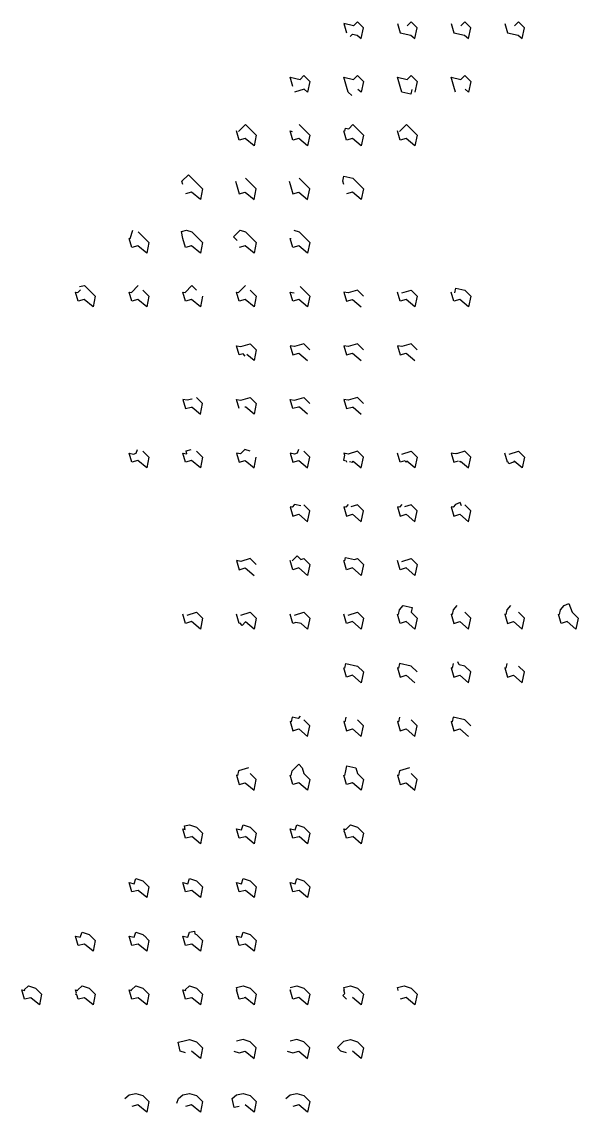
# Model space of a CAD drawing. Header units: inches. Extents: x -12292079.407 to -12292079.373, y 116895049.277 to 116895049.734.
# Drawn here: x -12292079.3913 to -12292079.38405, y 116895049.32 to 116895049.33419 of the extents above; entities that cross this region are included whole.
import ezdxf

# ---------------------------------------------------------------- set-up
doc = ezdxf.new("R2010")
doc.units = ezdxf.units.IN
doc.header["$MEASUREMENT"] = 0

msp = doc.modelspace()

# ---------------------------------------------------------------- linework, layer by layer
for points in [[(-12292079.38702, 116895049.334004), (-12292079.38699, 116895049.334034), (-12292079.386927, 116895049.334021), (-12292079.386875, 116895049.333977), (-12292079.386845, 116895049.334116), (-12292079.386923, 116895049.334194), (-12292079.386974, 116895049.334144), (-12292079.387103, 116895049.334171), (-12292079.387067, 116895049.33405)], [(-12292079.386999, 116895049.333233), (-12292079.387046, 116895049.333279), (-12292079.387067, 116895049.333351), (-12292079.387103, 116895049.333472), (-12292079.386974, 116895049.333445), (-12292079.386923, 116895049.333495), (-12292079.386845, 116895049.333417), (-12292079.386875, 116895049.333277), (-12292079.386918, 116895049.333314)], [(-12292079.386216, 116895049.333312), (-12292079.386228, 116895049.333254), (-12292079.386347, 116895049.333279), (-12292079.386368, 116895049.333351), (-12292079.386404, 116895049.333472), (-12292079.386275, 116895049.333445), (-12292079.386224, 116895049.333495), (-12292079.386146, 116895049.333417), (-12292079.386176, 116895049.333277)], [(-12292079.38709, 116895049.33277), (-12292079.387081, 116895049.33281), (-12292079.387039, 116895049.332801), (-12292079.386984, 116895049.332857), (-12292079.386923, 116895049.332796), (-12292079.386845, 116895049.332719), (-12292079.386875, 116895049.332579), (-12292079.386989, 116895049.332676), (-12292079.387067, 116895049.332652), (-12292079.387103, 116895049.332773)], [(-12292079.3892, 116895049.332074), (-12292079.389213, 116895049.332118), (-12292079.389127, 116895049.332204), (-12292079.389081, 116895049.332158), (-12292079.38902, 116895049.332098), (-12292079.388942, 116895049.33202), (-12292079.388971, 116895049.33188), (-12292079.389086, 116895049.331977), (-12292079.389164, 116895049.331953)], [(-12292079.387103, 116895049.332074), (-12292079.387116, 116895049.332118), (-12292079.387103, 116895049.332183), (-12292079.386984, 116895049.332158), (-12292079.386923, 116895049.332098), (-12292079.386845, 116895049.33202), (-12292079.386875, 116895049.33188), (-12292079.386989, 116895049.331977), (-12292079.387067, 116895049.331953)], [(-12292079.389197, 116895049.331374), (-12292079.389217, 116895049.331466), (-12292079.389153, 116895049.33148), (-12292079.389081, 116895049.331459), (-12292079.38902, 116895049.331399), (-12292079.388942, 116895049.331321), (-12292079.388971, 116895049.331181), (-12292079.389086, 116895049.331278), (-12292079.389164, 116895049.331254), (-12292079.3892, 116895049.331375)], [(-12292079.388493, 116895049.331347), (-12292079.388539, 116895049.331394), (-12292079.388454, 116895049.33148), (-12292079.388382, 116895049.331459), (-12292079.388321, 116895049.331399), (-12292079.388243, 116895049.331321), (-12292079.388272, 116895049.331181), (-12292079.388387, 116895049.331278), (-12292079.388465, 116895049.331254)], [(-12292079.390543, 116895049.330746), (-12292079.390479, 116895049.33076), (-12292079.390418, 116895049.3307), (-12292079.39034, 116895049.330622), (-12292079.390369, 116895049.330482), (-12292079.390483, 116895049.330579), (-12292079.390562, 116895049.330555), (-12292079.390598, 116895049.330676), (-12292079.390568, 116895049.33067), (-12292079.390534, 116895049.330704)], [(-12292079.387669, 116895049.330746), (-12292079.387622, 116895049.3307), (-12292079.387544, 116895049.330622), (-12292079.387574, 116895049.330482), (-12292079.387688, 116895049.330579), (-12292079.387766, 116895049.330555), (-12292079.387802, 116895049.330676), (-12292079.38775, 116895049.330665)], [(-12292079.385657, 116895049.330666), (-12292079.385644, 116895049.330725), (-12292079.385526, 116895049.3307), (-12292079.385447, 116895049.330622), (-12292079.385477, 116895049.330482), (-12292079.385591, 116895049.330579), (-12292079.385669, 116895049.330555), (-12292079.385705, 116895049.330676)], [(-12292079.388386, 116895049.329843), (-12292079.388414, 116895049.329872), (-12292079.388465, 116895049.329857), (-12292079.388501, 116895049.329977), (-12292079.388442, 116895049.329965), (-12292079.388321, 116895049.330001), (-12292079.388243, 116895049.329923), (-12292079.388272, 116895049.329783), (-12292079.388366, 116895049.329862)], [(-12292079.389085, 116895049.329288), (-12292079.389084, 116895049.329283), (-12292079.389141, 116895049.329266), (-12292079.3892, 116895049.329278), (-12292079.389164, 116895049.329158), (-12292079.389092, 116895049.329179), (-12292079.389078, 116895049.329175), (-12292079.388971, 116895049.329084), (-12292079.388942, 116895049.329224), (-12292079.38902, 116895049.329302)], [(-12292079.38902, 116895049.328603), (-12292079.388942, 116895049.328525), (-12292079.388971, 116895049.328385), (-12292079.389086, 116895049.328482), (-12292079.389164, 116895049.328459), (-12292079.3892, 116895049.328579), (-12292079.389148, 116895049.328568), (-12292079.389157, 116895049.32861), (-12292079.389092, 116895049.328624)], [(-12292079.388321, 116895049.328603), (-12292079.388393, 116895049.328624), (-12292079.388449, 116895049.328568), (-12292079.388501, 116895049.328579), (-12292079.388465, 116895049.328459), (-12292079.388387, 116895049.328482), (-12292079.388272, 116895049.328385), (-12292079.388243, 116895049.328525)], [(-12292079.387028, 116895049.32847), (-12292079.38699, 116895049.328462), (-12292079.386979, 116895049.328474), (-12292079.386875, 116895049.328385), (-12292079.386845, 116895049.328525), (-12292079.386923, 116895049.328603), (-12292079.387044, 116895049.328567), (-12292079.387103, 116895049.328579), (-12292079.387095, 116895049.328552), (-12292079.387108, 116895049.328487), (-12292079.387073, 116895049.32848), (-12292079.387067, 116895049.328459)], [(-12292079.385592, 116895049.328462), (-12292079.385582, 116895049.328474), (-12292079.385477, 116895049.328385), (-12292079.385447, 116895049.328525), (-12292079.385526, 116895049.328603), (-12292079.385634, 116895049.328571), (-12292079.385635, 116895049.328575), (-12292079.385654, 116895049.328568), (-12292079.385705, 116895049.328579), (-12292079.385669, 116895049.328459), (-12292079.385609, 116895049.328477)], [(-12292079.384947, 116895049.328567), (-12292079.384827, 116895049.328603), (-12292079.384748, 116895049.328525), (-12292079.384778, 116895049.328385), (-12292079.384883, 116895049.328474), (-12292079.384893, 116895049.328462), (-12292079.384954, 116895049.328438), (-12292079.384963, 116895049.328461), (-12292079.38497, 116895049.328459), (-12292079.385006, 116895049.328579)], [(-12292079.387661, 116895049.327892), (-12292079.387745, 116895049.32791), (-12292079.387775, 116895049.327874), (-12292079.387802, 116895049.32788), (-12292079.387766, 116895049.32776), (-12292079.387688, 116895049.327783), (-12292079.387574, 116895049.327686), (-12292079.387544, 116895049.327826), (-12292079.387622, 116895049.327904)], [(-12292079.38557, 116895049.327891), (-12292079.385587, 116895049.327934), (-12292079.385648, 116895049.32791), (-12292079.385678, 116895049.327874), (-12292079.385705, 116895049.32788), (-12292079.385669, 116895049.32776), (-12292079.385591, 116895049.327783), (-12292079.385477, 116895049.327686), (-12292079.385447, 116895049.327826), (-12292079.385526, 116895049.327904)], [(-12292079.387773, 116895049.327175), (-12292079.387708, 116895049.32724), (-12292079.387661, 116895049.327193), (-12292079.387622, 116895049.327205), (-12292079.387544, 116895049.327127), (-12292079.387574, 116895049.326987), (-12292079.387688, 116895049.327084), (-12292079.387766, 116895049.327061), (-12292079.387802, 116895049.327181)], [(-12292079.38709, 116895049.327178), (-12292079.387081, 116895049.327218), (-12292079.386962, 116895049.327193), (-12292079.386923, 116895049.327205), (-12292079.386845, 116895049.327127), (-12292079.386875, 116895049.326987), (-12292079.386989, 116895049.327084), (-12292079.387067, 116895049.327061), (-12292079.387103, 116895049.327181)], [(-12292079.386391, 116895049.326479), (-12292079.386378, 116895049.326538), (-12292079.38633, 116895049.326596), (-12292079.386211, 116895049.32657), (-12292079.386224, 116895049.326506), (-12292079.386146, 116895049.326428), (-12292079.386176, 116895049.326288), (-12292079.38629, 116895049.326385), (-12292079.386368, 116895049.326362), (-12292079.386404, 116895049.326482)], [(-12292079.384294, 116895049.326479), (-12292079.384281, 116895049.326538), (-12292079.384233, 116895049.326596), (-12292079.384171, 116895049.326619), (-12292079.384128, 116895049.326506), (-12292079.384049, 116895049.326428), (-12292079.384079, 116895049.326288), (-12292079.384193, 116895049.326385), (-12292079.384271, 116895049.326362), (-12292079.384307, 116895049.326482)], [(-12292079.388442, 116895049.32647), (-12292079.388321, 116895049.326506), (-12292079.388243, 116895049.326428), (-12292079.388272, 116895049.326288), (-12292079.388381, 116895049.32638), (-12292079.388425, 116895049.326336), (-12292079.388453, 116895049.326365), (-12292079.388465, 116895049.326362), (-12292079.388501, 116895049.326482)], [(-12292079.387743, 116895049.32647), (-12292079.387622, 116895049.326506), (-12292079.387544, 116895049.326428), (-12292079.387574, 116895049.326288), (-12292079.387656, 116895049.326359), (-12292079.387727, 116895049.326374), (-12292079.387766, 116895049.326362), (-12292079.387802, 116895049.326482)], [(-12292079.385679, 116895049.325839), (-12292079.385692, 116895049.32578), (-12292079.385705, 116895049.325783), (-12292079.385669, 116895049.325663), (-12292079.385591, 116895049.325686), (-12292079.385477, 116895049.325589), (-12292079.385447, 116895049.325729), (-12292079.385526, 116895049.325807), (-12292079.385602, 116895049.325823), (-12292079.385618, 116895049.325863)], [(-12292079.387669, 116895049.325155), (-12292079.387699, 116895049.325124), (-12292079.387776, 116895049.32514), (-12292079.387789, 116895049.325082), (-12292079.387802, 116895049.325084), (-12292079.387766, 116895049.324964), (-12292079.387688, 116895049.324987), (-12292079.387574, 116895049.32489), (-12292079.387544, 116895049.32503), (-12292079.387622, 116895049.325108)], [(-12292079.387789, 116895049.324383), (-12292079.387776, 116895049.324441), (-12292079.38769, 116895049.324528), (-12292079.387644, 116895049.324481), (-12292079.387622, 116895049.324409), (-12292079.387544, 116895049.324331), (-12292079.387574, 116895049.324191), (-12292079.387688, 116895049.324288), (-12292079.387766, 116895049.324265), (-12292079.387802, 116895049.324385)], [(-12292079.38709, 116895049.324383), (-12292079.387077, 116895049.324441), (-12292079.387064, 116895049.324506), (-12292079.386945, 116895049.324481), (-12292079.386923, 116895049.324409), (-12292079.386845, 116895049.324331), (-12292079.386875, 116895049.324191), (-12292079.386989, 116895049.324288), (-12292079.387067, 116895049.324265), (-12292079.387103, 116895049.324385)], [(-12292079.3884, 116895049.321483), (-12292079.388465, 116895049.321469), (-12292079.388501, 116895049.32159), (-12292079.38849, 116895049.321587), (-12292079.388498, 116895049.321623), (-12292079.388414, 116895049.321641), (-12292079.388321, 116895049.321613), (-12292079.388243, 116895049.321535), (-12292079.388272, 116895049.321396), (-12292079.388387, 116895049.321493), (-12292079.388402, 116895049.321488)], [(-12292079.387067, 116895049.321469), (-12292079.387114, 116895049.321516), (-12292079.387088, 116895049.321541), (-12292079.387103, 116895049.32159), (-12292079.387092, 116895049.321587), (-12292079.3871, 116895049.321623), (-12292079.387017, 116895049.321641), (-12292079.386923, 116895049.321613), (-12292079.386845, 116895049.321535), (-12292079.386875, 116895049.321396), (-12292079.386989, 116895049.321493)], [(-12292079.389164, 116895049.32077), (-12292079.389236, 116895049.320791), (-12292079.389261, 116895049.32091), (-12292079.389197, 116895049.320924), (-12292079.389113, 116895049.320942), (-12292079.38902, 116895049.320915), (-12292079.388942, 116895049.320836), (-12292079.388971, 116895049.320697), (-12292079.389086, 116895049.320794)], [(-12292079.387067, 116895049.32077), (-12292079.387139, 116895049.320791), (-12292079.387186, 116895049.320838), (-12292079.3871, 116895049.320924), (-12292079.387017, 116895049.320942), (-12292079.386923, 116895049.320915), (-12292079.386845, 116895049.320836), (-12292079.386875, 116895049.320697), (-12292079.386989, 116895049.320794)], [(-12292079.389277, 116895049.320115), (-12292079.389254, 116895049.320176), (-12292079.389197, 116895049.320225), (-12292079.389113, 116895049.320243), (-12292079.38902, 116895049.320215), (-12292079.388942, 116895049.320138), (-12292079.388971, 116895049.319998), (-12292079.389086, 116895049.320095), (-12292079.389164, 116895049.320071)], [(-12292079.388465, 116895049.320071), (-12292079.388529, 116895049.320058), (-12292079.388555, 116895049.320176), (-12292079.388498, 116895049.320225), (-12292079.388414, 116895049.320243), (-12292079.388321, 116895049.320215), (-12292079.388243, 116895049.320138), (-12292079.388272, 116895049.319998), (-12292079.388387, 116895049.320095)]]:
    msp.add_lwpolyline(points, close=True)
at = {"color": 94}
for points in [[(-12292079.386404, 116895049.334171), (-12292079.386368, 116895049.33405), (-12292079.386228, 116895049.334021), (-12292079.386176, 116895049.333977), (-12292079.386146, 116895049.334116), (-12292079.386224, 116895049.334194), (-12292079.386275, 116895049.334144)], [(-12292079.385705, 116895049.334171), (-12292079.385669, 116895049.33405), (-12292079.385529, 116895049.334021), (-12292079.385477, 116895049.333977), (-12292079.385447, 116895049.334116), (-12292079.385526, 116895049.334194), (-12292079.385576, 116895049.334144)], [(-12292079.385006, 116895049.334171), (-12292079.38497, 116895049.33405), (-12292079.38483, 116895049.334021), (-12292079.384778, 116895049.333977), (-12292079.384748, 116895049.334116), (-12292079.384827, 116895049.334194), (-12292079.384877, 116895049.334144)]]:
    msp.add_lwpolyline(points, close=True, dxfattribs=at)
at = {"color": 241}
for points in [[(-12292079.387766, 116895049.333351), (-12292079.387802, 116895049.333472), (-12292079.387673, 116895049.333445), (-12292079.387622, 116895049.333495), (-12292079.387544, 116895049.333417), (-12292079.387574, 116895049.333277), (-12292079.38762, 116895049.333317), (-12292079.387745, 116895049.333279)], [(-12292079.385648, 116895049.333279), (-12292079.385669, 116895049.333351), (-12292079.385705, 116895049.333472), (-12292079.385576, 116895049.333445), (-12292079.385526, 116895049.333495), (-12292079.385447, 116895049.333417), (-12292079.385477, 116895049.333277), (-12292079.385523, 116895049.333317)]]:
    msp.add_lwpolyline(points, close=True, dxfattribs=at)
at = {"color": 95}
for points in [[(-12292079.388472, 116895049.332767), (-12292079.388382, 116895049.332857), (-12292079.388321, 116895049.332796), (-12292079.388243, 116895049.332719), (-12292079.388272, 116895049.332579), (-12292079.388387, 116895049.332676), (-12292079.388465, 116895049.332652), (-12292079.388501, 116895049.332773)], [(-12292079.387683, 116895049.332857), (-12292079.387622, 116895049.332796), (-12292079.387544, 116895049.332719), (-12292079.387574, 116895049.332579), (-12292079.387688, 116895049.332676), (-12292079.387766, 116895049.332652), (-12292079.387802, 116895049.332773), (-12292079.387773, 116895049.332767)], [(-12292079.386375, 116895049.332767), (-12292079.386285, 116895049.332857), (-12292079.386224, 116895049.332796), (-12292079.386146, 116895049.332719), (-12292079.386176, 116895049.332579), (-12292079.38629, 116895049.332676), (-12292079.386368, 116895049.332652), (-12292079.386404, 116895049.332773)], [(-12292079.389719, 116895049.3307), (-12292079.389641, 116895049.330622), (-12292079.38967, 116895049.330482), (-12292079.389785, 116895049.330579), (-12292079.389863, 116895049.330555), (-12292079.389899, 116895049.330676), (-12292079.389869, 116895049.33067), (-12292079.38978, 116895049.33076)], [(-12292079.388942, 116895049.330622), (-12292079.388971, 116895049.330482), (-12292079.389086, 116895049.330579), (-12292079.389164, 116895049.330555), (-12292079.3892, 116895049.330676), (-12292079.38917, 116895049.33067), (-12292079.389081, 116895049.33076), (-12292079.38902, 116895049.3307)], [(-12292079.388321, 116895049.3307), (-12292079.388243, 116895049.330622), (-12292079.388272, 116895049.330482), (-12292079.388387, 116895049.330579), (-12292079.388465, 116895049.330555), (-12292079.388501, 116895049.330676), (-12292079.388472, 116895049.33067), (-12292079.388382, 116895049.33076)]]:
    msp.add_lwpolyline(points, close=True, dxfattribs=at)
at = {"color": 240}
for points in [[(-12292079.388514, 116895049.332118), (-12292079.388501, 116895049.332074), (-12292079.388465, 116895049.331953), (-12292079.388387, 116895049.331977), (-12292079.388272, 116895049.33188), (-12292079.388243, 116895049.33202), (-12292079.388321, 116895049.332098), (-12292079.388382, 116895049.332158)], [(-12292079.387815, 116895049.332118), (-12292079.387802, 116895049.332074), (-12292079.387766, 116895049.331953), (-12292079.387688, 116895049.331977), (-12292079.387574, 116895049.33188), (-12292079.387544, 116895049.33202), (-12292079.387622, 116895049.332098), (-12292079.387683, 116895049.332158)]]:
    msp.add_lwpolyline(points, close=True, dxfattribs=at)
at = {"color": 239}
for points in [[(-12292079.38978, 116895049.331459), (-12292079.389719, 116895049.331399), (-12292079.389641, 116895049.331321), (-12292079.38967, 116895049.331181), (-12292079.389785, 116895049.331278), (-12292079.389863, 116895049.331254), (-12292079.389899, 116895049.331375), (-12292079.389883, 116895049.331372), (-12292079.389852, 116895049.33148)], [(-12292079.387755, 116895049.33148), (-12292079.387683, 116895049.331459), (-12292079.387622, 116895049.331399), (-12292079.387544, 116895049.331321), (-12292079.387574, 116895049.331181), (-12292079.387688, 116895049.331278), (-12292079.387766, 116895049.331254), (-12292079.387802, 116895049.331375), (-12292079.387787, 116895049.331372)]]:
    msp.add_lwpolyline(points, close=True, dxfattribs=at)
at = {"color": 43}
for points in [[(-12292079.386845, 116895049.330622), (-12292079.386923, 116895049.3307), (-12292079.387044, 116895049.330664), (-12292079.387103, 116895049.330676), (-12292079.387067, 116895049.330555), (-12292079.386989, 116895049.330579), (-12292079.386875, 116895049.330482)], [(-12292079.386345, 116895049.330664), (-12292079.386224, 116895049.3307), (-12292079.386146, 116895049.330622), (-12292079.386176, 116895049.330482), (-12292079.38629, 116895049.330579), (-12292079.386368, 116895049.330555), (-12292079.386404, 116895049.330676)], [(-12292079.387544, 116895049.329923), (-12292079.387622, 116895049.330001), (-12292079.387743, 116895049.329965), (-12292079.387802, 116895049.329977), (-12292079.387766, 116895049.329857), (-12292079.387688, 116895049.32988), (-12292079.387574, 116895049.329783)], [(-12292079.386845, 116895049.329923), (-12292079.386923, 116895049.330001), (-12292079.387044, 116895049.329965), (-12292079.387103, 116895049.329977), (-12292079.387067, 116895049.329857), (-12292079.386989, 116895049.32988), (-12292079.386875, 116895049.329783)], [(-12292079.386146, 116895049.329923), (-12292079.386224, 116895049.330001), (-12292079.386345, 116895049.329965), (-12292079.386404, 116895049.329977), (-12292079.386368, 116895049.329857), (-12292079.38629, 116895049.32988), (-12292079.386176, 116895049.329783)], [(-12292079.388243, 116895049.327127), (-12292079.388321, 116895049.327205), (-12292079.388442, 116895049.327169), (-12292079.388501, 116895049.327181), (-12292079.388465, 116895049.327061), (-12292079.388387, 116895049.327084), (-12292079.388272, 116895049.326987)], [(-12292079.386345, 116895049.327169), (-12292079.386224, 116895049.327205), (-12292079.386146, 116895049.327127), (-12292079.386176, 116895049.326987), (-12292079.38629, 116895049.327084), (-12292079.386368, 116895049.327061), (-12292079.386404, 116895049.327181)], [(-12292079.389141, 116895049.32647), (-12292079.38902, 116895049.326506), (-12292079.388942, 116895049.326428), (-12292079.388971, 116895049.326288), (-12292079.389086, 116895049.326385), (-12292079.389164, 116895049.326362), (-12292079.3892, 116895049.326482)], [(-12292079.387044, 116895049.32647), (-12292079.386923, 116895049.326506), (-12292079.386845, 116895049.326428), (-12292079.386875, 116895049.326288), (-12292079.386989, 116895049.326385), (-12292079.387067, 116895049.326362), (-12292079.387103, 116895049.326482)]]:
    msp.add_lwpolyline(points, close=True, dxfattribs=at)
at = {"color": 238}
for points in [[(-12292079.388465, 116895049.329158), (-12292079.388501, 116895049.329278), (-12292079.388442, 116895049.329266), (-12292079.388321, 116895049.329302), (-12292079.388243, 116895049.329224), (-12292079.388272, 116895049.329084), (-12292079.388379, 116895049.329175), (-12292079.388393, 116895049.329179)], [(-12292079.387574, 116895049.329084), (-12292079.387681, 116895049.329175), (-12292079.387694, 116895049.329179), (-12292079.387766, 116895049.329158), (-12292079.387802, 116895049.329278), (-12292079.387743, 116895049.329266), (-12292079.387622, 116895049.329302), (-12292079.387544, 116895049.329224)], [(-12292079.386845, 116895049.329224), (-12292079.386923, 116895049.329302), (-12292079.387044, 116895049.329266), (-12292079.387103, 116895049.329278), (-12292079.387067, 116895049.329158), (-12292079.386995, 116895049.329179), (-12292079.386982, 116895049.329175), (-12292079.386875, 116895049.329084)]]:
    msp.add_lwpolyline(points, close=True, dxfattribs=at)
at = {"color": 237}
for points in [[(-12292079.389719, 116895049.328603), (-12292079.389641, 116895049.328525), (-12292079.38967, 116895049.328385), (-12292079.389785, 116895049.328482), (-12292079.389863, 116895049.328459), (-12292079.389899, 116895049.328579), (-12292079.38984, 116895049.328567), (-12292079.389805, 116895049.328577), (-12292079.389791, 116895049.328624)], [(-12292079.387694, 116895049.328624), (-12292079.387708, 116895049.328577), (-12292079.387743, 116895049.328567), (-12292079.387802, 116895049.328579), (-12292079.387766, 116895049.328459), (-12292079.387688, 116895049.328482), (-12292079.387574, 116895049.328385), (-12292079.387544, 116895049.328525), (-12292079.387622, 116895049.328603)]]:
    msp.add_lwpolyline(points, close=True, dxfattribs=at)
at = {"color": 236}
msp.add_lwpolyline([(-12292079.386345, 116895049.328567), (-12292079.386224, 116895049.328603), (-12292079.386146, 116895049.328525), (-12292079.386176, 116895049.328385), (-12292079.38628, 116895049.328474), (-12292079.386291, 116895049.328462), (-12292079.386308, 116895049.328477), (-12292079.386368, 116895049.328459), (-12292079.386404, 116895049.328579)], close=True, dxfattribs=at)
at = {"color": 235}
for points in [[(-12292079.387046, 116895049.32791), (-12292079.387076, 116895049.327874), (-12292079.387103, 116895049.32788), (-12292079.387067, 116895049.32776), (-12292079.386989, 116895049.327783), (-12292079.386875, 116895049.327686), (-12292079.386845, 116895049.327826), (-12292079.386923, 116895049.327904), (-12292079.387009, 116895049.327878)], [(-12292079.386347, 116895049.32791), (-12292079.386377, 116895049.327874), (-12292079.386404, 116895049.32788), (-12292079.386368, 116895049.32776), (-12292079.38629, 116895049.327783), (-12292079.386176, 116895049.327686), (-12292079.386146, 116895049.327826), (-12292079.386224, 116895049.327904), (-12292079.38631, 116895049.327878)]]:
    msp.add_lwpolyline(points, close=True, dxfattribs=at)
at = {"color": 234}
for points in [[(-12292079.385631, 116895049.326596), (-12292079.385679, 116895049.326538), (-12292079.385692, 116895049.326479), (-12292079.385705, 116895049.326482), (-12292079.385669, 116895049.326362), (-12292079.385591, 116895049.326385), (-12292079.385477, 116895049.326288), (-12292079.385447, 116895049.326428), (-12292079.385526, 116895049.326506)], [(-12292079.384932, 116895049.326596), (-12292079.38498, 116895049.326538), (-12292079.384993, 116895049.326479), (-12292079.385006, 116895049.326482), (-12292079.38497, 116895049.326362), (-12292079.384892, 116895049.326385), (-12292079.384778, 116895049.326288), (-12292079.384748, 116895049.326428), (-12292079.384827, 116895049.326506)]]:
    msp.add_lwpolyline(points, close=True, dxfattribs=at)
at = {"color": 96}
for points in [[(-12292079.38709, 116895049.32578), (-12292079.387077, 116895049.325839), (-12292079.386923, 116895049.325807), (-12292079.386845, 116895049.325729), (-12292079.386875, 116895049.325589), (-12292079.386989, 116895049.325686), (-12292079.387067, 116895049.325663), (-12292079.387103, 116895049.325783)], [(-12292079.386146, 116895049.325729), (-12292079.386224, 116895049.325807), (-12292079.386378, 116895049.325839), (-12292079.386391, 116895049.32578), (-12292079.386404, 116895049.325783), (-12292079.386368, 116895049.325663), (-12292079.38629, 116895049.325686), (-12292079.386176, 116895049.325589)], [(-12292079.38498, 116895049.325839), (-12292079.384993, 116895049.32578), (-12292079.385006, 116895049.325783), (-12292079.38497, 116895049.325663), (-12292079.384892, 116895049.325686), (-12292079.384778, 116895049.325589), (-12292079.384748, 116895049.325729), (-12292079.384827, 116895049.325807)], [(-12292079.387077, 116895049.32514), (-12292079.38709, 116895049.325082), (-12292079.387103, 116895049.325084), (-12292079.387067, 116895049.324964), (-12292079.386989, 116895049.324987), (-12292079.386875, 116895049.32489), (-12292079.386845, 116895049.32503), (-12292079.386923, 116895049.325108)], [(-12292079.386378, 116895049.32514), (-12292079.386391, 116895049.325082), (-12292079.386404, 116895049.325084), (-12292079.386368, 116895049.324964), (-12292079.38629, 116895049.324987), (-12292079.386176, 116895049.32489), (-12292079.386146, 116895049.32503), (-12292079.386224, 116895049.325108)], [(-12292079.385447, 116895049.32503), (-12292079.385526, 116895049.325108), (-12292079.385679, 116895049.32514), (-12292079.385692, 116895049.325082), (-12292079.385705, 116895049.325084), (-12292079.385669, 116895049.324964), (-12292079.385591, 116895049.324987), (-12292079.385477, 116895049.32489)]]:
    msp.add_lwpolyline(points, close=True, dxfattribs=at)
at = {"color": 233}
for points in [[(-12292079.388343, 116895049.324481), (-12292079.388475, 116895049.324441), (-12292079.388487, 116895049.324383), (-12292079.388501, 116895049.324385), (-12292079.388465, 116895049.324265), (-12292079.388387, 116895049.324288), (-12292079.388272, 116895049.324191), (-12292079.388243, 116895049.324331), (-12292079.388321, 116895049.324409)], [(-12292079.386246, 116895049.324481), (-12292079.386378, 116895049.324441), (-12292079.386391, 116895049.324383), (-12292079.386404, 116895049.324385), (-12292079.386368, 116895049.324265), (-12292079.38629, 116895049.324288), (-12292079.386176, 116895049.324191), (-12292079.386146, 116895049.324331), (-12292079.386224, 116895049.324409)]]:
    msp.add_lwpolyline(points, close=True, dxfattribs=at)
for points in [[(-12292079.38908, 116895049.323584), (-12292079.389164, 116895049.323566), (-12292079.3892, 116895049.323686), (-12292079.389168, 116895049.32368), (-12292079.389178, 116895049.323724), (-12292079.389113, 116895049.323738), (-12292079.38902, 116895049.32371), (-12292079.388942, 116895049.323632), (-12292079.388971, 116895049.323492), (-12292079.38908, 116895049.323585)], [(-12292079.386984, 116895049.323584), (-12292079.387067, 116895049.323566), (-12292079.387088, 116895049.323638), (-12292079.387102, 116895049.323652), (-12292079.387095, 116895049.323659), (-12292079.387103, 116895049.323686), (-12292079.387074, 116895049.32368), (-12292079.387017, 116895049.323738), (-12292079.386923, 116895049.32371), (-12292079.386845, 116895049.323632), (-12292079.386875, 116895049.323492), (-12292079.386983, 116895049.323585)], [(-12292079.390478, 116895049.322186), (-12292079.390562, 116895049.322168), (-12292079.390598, 116895049.322289), (-12292079.39053, 116895049.322275), (-12292079.39053, 116895049.322276), (-12292079.390535, 116895049.322278), (-12292079.390511, 116895049.32234), (-12292079.390418, 116895049.322312), (-12292079.39034, 116895049.322234), (-12292079.390369, 116895049.322095), (-12292079.390478, 116895049.322187)], [(-12292079.389779, 116895049.322186), (-12292079.389863, 116895049.322168), (-12292079.389899, 116895049.322289), (-12292079.389832, 116895049.322275), (-12292079.389812, 116895049.32234), (-12292079.389719, 116895049.322312), (-12292079.389706, 116895049.322299), (-12292079.389699, 116895049.322296), (-12292079.3897, 116895049.322293), (-12292079.389641, 116895049.322234), (-12292079.38967, 116895049.322095), (-12292079.389779, 116895049.322187)], [(-12292079.38908, 116895049.322186), (-12292079.389164, 116895049.322168), (-12292079.3892, 116895049.322289), (-12292079.389133, 116895049.322275), (-12292079.389113, 116895049.32234), (-12292079.389049, 116895049.322354), (-12292079.389041, 116895049.322319), (-12292079.38902, 116895049.322312), (-12292079.388942, 116895049.322234), (-12292079.388971, 116895049.322095), (-12292079.38908, 116895049.322187)], [(-12292079.390478, 116895049.321487), (-12292079.390562, 116895049.321469), (-12292079.390579, 116895049.321525), (-12292079.390592, 116895049.321531), (-12292079.390585, 116895049.321548), (-12292079.390598, 116895049.32159), (-12292079.390571, 116895049.321584), (-12292079.390568, 116895049.321592), (-12292079.390511, 116895049.321641), (-12292079.390418, 116895049.321613), (-12292079.39034, 116895049.321535), (-12292079.390369, 116895049.321396), (-12292079.390478, 116895049.321488)], [(-12292079.389779, 116895049.321487), (-12292079.389863, 116895049.321469), (-12292079.389899, 116895049.32159), (-12292079.389867, 116895049.321583), (-12292079.389869, 116895049.321592), (-12292079.389812, 116895049.321641), (-12292079.389719, 116895049.321613), (-12292079.389641, 116895049.321535), (-12292079.38967, 116895049.321396), (-12292079.389779, 116895049.321488)]]:
    msp.add_lwpolyline(points)
at = {"color": 97}
for points in [[(-12292079.388381, 116895049.323584), (-12292079.388465, 116895049.323566), (-12292079.388501, 116895049.323686), (-12292079.388434, 116895049.323672), (-12292079.388414, 116895049.323738), (-12292079.388321, 116895049.32371), (-12292079.388243, 116895049.323632), (-12292079.388272, 116895049.323492), (-12292079.388381, 116895049.323585)], [(-12292079.387683, 116895049.323584), (-12292079.387766, 116895049.323566), (-12292079.387802, 116895049.323686), (-12292079.387735, 116895049.323672), (-12292079.387715, 116895049.323738), (-12292079.387622, 116895049.32371), (-12292079.387544, 116895049.323632), (-12292079.387574, 116895049.323492), (-12292079.387682, 116895049.323585)], [(-12292079.389779, 116895049.322885), (-12292079.389863, 116895049.322867), (-12292079.389899, 116895049.322988), (-12292079.389832, 116895049.322973), (-12292079.389812, 116895049.323039), (-12292079.389719, 116895049.323011), (-12292079.389641, 116895049.322933), (-12292079.38967, 116895049.322793), (-12292079.389779, 116895049.322886)], [(-12292079.38908, 116895049.322885), (-12292079.389164, 116895049.322867), (-12292079.3892, 116895049.322988), (-12292079.389133, 116895049.322973), (-12292079.389113, 116895049.323039), (-12292079.38902, 116895049.323011), (-12292079.388942, 116895049.322933), (-12292079.388971, 116895049.322793), (-12292079.38908, 116895049.322886)], [(-12292079.388381, 116895049.322885), (-12292079.388465, 116895049.322867), (-12292079.388501, 116895049.322988), (-12292079.388434, 116895049.322973), (-12292079.388414, 116895049.323039), (-12292079.388321, 116895049.323011), (-12292079.388243, 116895049.322933), (-12292079.388272, 116895049.322793), (-12292079.388381, 116895049.322886)], [(-12292079.387683, 116895049.322885), (-12292079.387766, 116895049.322867), (-12292079.387802, 116895049.322988), (-12292079.387735, 116895049.322973), (-12292079.387715, 116895049.323039), (-12292079.387622, 116895049.323011), (-12292079.387544, 116895049.322933), (-12292079.387574, 116895049.322793), (-12292079.387682, 116895049.322886)], [(-12292079.388381, 116895049.322186), (-12292079.388465, 116895049.322168), (-12292079.388501, 116895049.322289), (-12292079.388434, 116895049.322275), (-12292079.388414, 116895049.32234), (-12292079.388321, 116895049.322312), (-12292079.388243, 116895049.322234), (-12292079.388272, 116895049.322095), (-12292079.388381, 116895049.322187)]]:
    msp.add_lwpolyline(points, dxfattribs=at)
at = {"color": 232}
for points in [[(-12292079.391177, 116895049.321487), (-12292079.391261, 116895049.321469), (-12292079.391297, 116895049.32159), (-12292079.391258, 116895049.321582), (-12292079.391267, 116895049.321592), (-12292079.39121, 116895049.321641), (-12292079.391117, 116895049.321613), (-12292079.391039, 116895049.321535), (-12292079.391068, 116895049.321396), (-12292079.391177, 116895049.321488)], [(-12292079.38908, 116895049.321487), (-12292079.389164, 116895049.321469), (-12292079.3892, 116895049.32159), (-12292079.389161, 116895049.321582), (-12292079.38917, 116895049.321592), (-12292079.389113, 116895049.321641), (-12292079.38902, 116895049.321613), (-12292079.388942, 116895049.321535), (-12292079.388971, 116895049.321396), (-12292079.38908, 116895049.321488)]]:
    msp.add_lwpolyline(points, dxfattribs=at)
at = {"color": 98}
for points in [[(-12292079.387799, 116895049.321623), (-12292079.387715, 116895049.321641), (-12292079.387622, 116895049.321613), (-12292079.387544, 116895049.321535), (-12292079.387574, 116895049.321396), (-12292079.387688, 116895049.321493), (-12292079.387766, 116895049.321469), (-12292079.387802, 116895049.32159), (-12292079.387791, 116895049.321587)], [(-12292079.386404, 116895049.32159), (-12292079.386393, 116895049.321587), (-12292079.386401, 116895049.321623), (-12292079.386318, 116895049.321641), (-12292079.386224, 116895049.321613), (-12292079.386146, 116895049.321535), (-12292079.386176, 116895049.321396), (-12292079.38629, 116895049.321493), (-12292079.386368, 116895049.321469)]]:
    msp.add_lwpolyline(points, close=True, dxfattribs=at)
at = {"color": 231}
for points in [[(-12292079.388537, 116895049.320791), (-12292079.388465, 116895049.32077), (-12292079.388387, 116895049.320794), (-12292079.388272, 116895049.320697), (-12292079.388243, 116895049.320836), (-12292079.388321, 116895049.320915), (-12292079.388414, 116895049.320942), (-12292079.388498, 116895049.320924)], [(-12292079.387838, 116895049.320791), (-12292079.387766, 116895049.32077), (-12292079.387688, 116895049.320794), (-12292079.387574, 116895049.320697), (-12292079.387544, 116895049.320836), (-12292079.387622, 116895049.320915), (-12292079.387715, 116895049.320942), (-12292079.387799, 116895049.320924)]]:
    msp.add_lwpolyline(points, close=True, dxfattribs=at)
at = {"color": 230}
for points in [[(-12292079.389953, 116895049.320176), (-12292079.389896, 116895049.320225), (-12292079.389812, 116895049.320243), (-12292079.389719, 116895049.320215), (-12292079.389641, 116895049.320138), (-12292079.38967, 116895049.319998), (-12292079.389785, 116895049.320095), (-12292079.389863, 116895049.320071)], [(-12292079.387856, 116895049.320176), (-12292079.387799, 116895049.320225), (-12292079.387715, 116895049.320243), (-12292079.387622, 116895049.320215), (-12292079.387544, 116895049.320138), (-12292079.387574, 116895049.319998), (-12292079.387688, 116895049.320095), (-12292079.387766, 116895049.320071)]]:
    msp.add_lwpolyline(points, close=True, dxfattribs=at)

doc.saveas('drawing.dxf')
